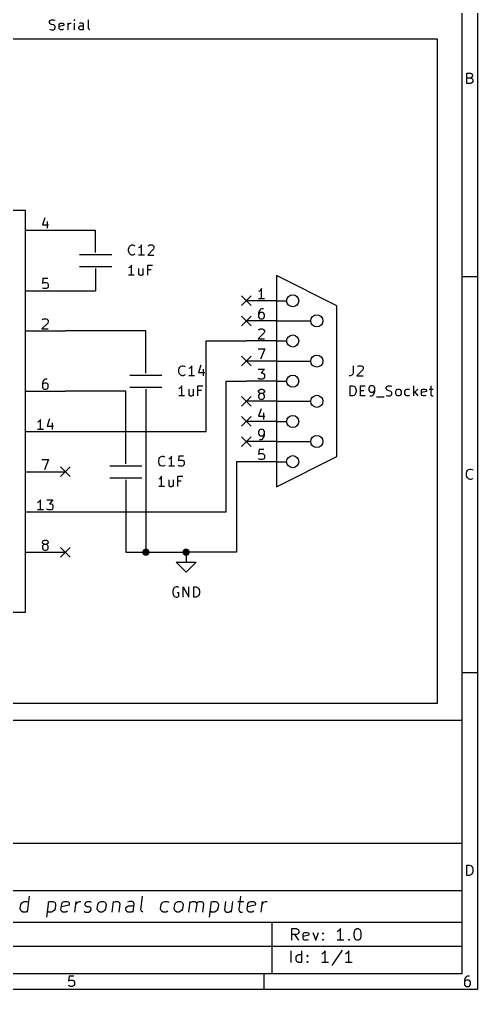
# Model space of a CAD drawing. Header units: millimetres. Extents: x 10 to 287, y -200 to -10.
# Drawn here: x 229.1 to 287, y -200 to -77.5 of the extents above; entities that cross this region are included whole.
import ezdxf

# ---------------------------------------------------------------- set-up
doc = ezdxf.new("R2010")
doc.units = ezdxf.units.MM
for name, color, linetype in [('BLUE', 174, 'CONTINUOUS'), ('GREENSIXTYFIVE', 129, 'CONTINUOUS'), ('LIGHTBLUE', 172, 'CONTINUOUS'), ('LIGHTGREEN', 92, 'CONTINUOUS'), ('LIGHTRED', 12, 'CONTINUOUS'), ('RED', 14, 'CONTINUOUS'), ('WHITE', 250, 'CONTINUOUS')]:
    doc.layers.add(name, color=color, linetype=linetype)

msp = doc.modelspace()

# ---------------------------------------------------------------- linework, layer by layer
at = {"layer": 'BLUE', "linetype": 'CONTINUOUS'}
for p, q in [((257.2004, -112.4204), (258.4196, -113.6396)), ((258.4196, -112.4204), (257.2004, -113.6396)), ((257.2004, -114.9604), (258.4196, -116.1796)), ((258.4196, -114.9604), (257.2004, -116.1796)), ((257.2004, -120.0404), (258.4196, -121.2596)), ((258.4196, -120.0404), (257.2004, -121.2596)), ((257.2004, -125.1204), (258.4196, -126.3396)), ((258.4196, -125.1204), (257.2004, -126.3396)), ((257.2004, -127.6604), (258.4196, -128.8796)), ((258.4196, -127.6604), (257.2004, -128.8796)), ((257.2004, -130.2004), (258.4196, -131.4196)), ((258.4196, -130.2004), (257.2004, -131.4196)), ((234.3404, -134.0104), (235.5596, -135.2296)), ((235.5596, -134.0104), (234.3404, -135.2296)), ((234.3404, -144.1704), (235.5596, -145.3896)), ((235.5596, -144.1704), (234.3404, -145.3896))]:
    msp.add_line(p, q, dxfattribs=at)
at = {"layer": 'GREENSIXTYFIVE', "linetype": 'CONTINUOUS'}
for p, q in [((242.9231, -106.5334), (242.9835, -106.2915)), ((242.9231, -106.7148), (242.9231, -106.5334)), ((242.9835, -106.2915), (243.044, -106.1706)), ((243.044, -106.1706), (243.165, -106.0496)), ((243.165, -106.0496), (243.3464, -105.9891)), ((243.3464, -105.9891), (243.4673, -105.9891)), ((243.4673, -105.9891), (243.6488, -106.0496)), ((243.6488, -106.0496), (243.7092, -106.1101)), ((244.314, -106.2915), (244.1931, -106.352)), ((244.435, -106.1706), (244.314, -106.2915)), ((244.5559, -105.9891), (244.435, -106.1706)), ((244.5559, -107.2591), (244.5559, -105.9891)), ((246.0678, -106.5334), (245.3421, -107.2591)), ((245.4026, -106.1101), (245.463, -106.0496)), ((245.463, -106.0496), (245.584, -105.9891)), ((245.584, -105.9891), (245.8864, -105.9891)), ((245.8864, -105.9891), (246.0073, -106.0496)), ((246.0073, -106.0496), (246.0678, -106.1101)), ((246.0678, -106.1101), (246.1283, -106.231)), ((246.1283, -106.352), (246.0678, -106.5334)), ((246.1283, -106.231), (246.1283, -106.352)), ((242.9835, -106.9567), (242.9231, -106.7148)), ((243.044, -107.0777), (242.9835, -106.9567)), ((243.165, -107.1987), (243.044, -107.0777)), ((243.3464, -107.2591), (243.165, -107.1987)), ((243.4673, -107.2591), (243.3464, -107.2591)), ((243.6488, -107.1987), (243.4673, -107.2591)), ((243.7092, -107.1382), (243.6488, -107.1987)), ((244.9188, -107.2591), (244.1931, -107.2591)), ((245.3421, -107.2591), (246.1283, -107.2591)), ((243.044, -108.8315), (242.9231, -108.892)), ((243.165, -108.7106), (243.044, -108.8315)), ((243.2859, -108.5291), (243.165, -108.7106)), ((243.2859, -109.7991), (243.2859, -108.5291)), ((244.193, -108.9525), (244.193, -109.6177)), ((244.7373, -108.9525), (244.7373, -109.7991)), ((245.342, -109.7991), (245.342, -108.5291)), ((245.342, -108.5291), (245.9468, -108.5291)), ((243.6488, -109.7991), (242.9231, -109.7991)), ((244.193, -109.6177), (244.2535, -109.7387)), ((244.2535, -109.7387), (244.3745, -109.7991)), ((244.3745, -109.7991), (244.5559, -109.7991)), ((244.5559, -109.7991), (244.6768, -109.7387)), ((244.6768, -109.7387), (244.7373, -109.6782)), ((245.7654, -109.1339), (245.342, -109.1339)), ((249.515, -121.2896), (249.6964, -121.2291)), ((249.6964, -121.2291), (249.8173, -121.2291)), ((249.8173, -121.2291), (249.9988, -121.2896)), ((250.9059, -121.2291), (250.785, -121.4106)), ((250.9059, -122.4991), (250.9059, -121.2291)), ((252.0549, -121.1687), (251.7526, -122.0758)), ((271.2864, -121.2291), (271.2864, -122.1363)), ((271.8911, -121.2896), (272.0121, -121.2291)), ((272.0121, -121.2291), (272.3145, -121.2291)), ((272.3145, -121.2291), (272.4354, -121.2896)), ((249.2731, -121.7734), (249.3335, -121.5315)), ((249.2731, -121.9548), (249.2731, -121.7734)), ((249.3335, -122.1967), (249.2731, -121.9548)), ((249.3335, -121.5315), (249.394, -121.4106)), ((249.394, -122.3177), (249.3335, -122.1967)), ((249.394, -121.4106), (249.515, -121.2896)), ((249.515, -122.4387), (249.394, -122.3177)), ((249.6964, -122.4991), (249.515, -122.4387)), ((249.8173, -122.4991), (249.6964, -122.4991)), ((249.9988, -122.4387), (249.8173, -122.4991)), ((249.9988, -121.2896), (250.0592, -121.3501)), ((250.0592, -122.3782), (249.9988, -122.4387)), ((250.664, -121.5315), (250.5431, -121.592)), ((251.2688, -122.4991), (250.5431, -122.4991)), ((250.785, -121.4106), (250.664, -121.5315)), ((251.7526, -122.0758), (252.5387, -122.0758)), ((252.3573, -121.6525), (252.3573, -122.4991)), ((270.9235, -122.4991), (270.8026, -122.4991)), ((271.105, -122.4387), (270.9235, -122.4991)), ((271.2259, -122.3177), (271.105, -122.4387)), ((271.2864, -122.1363), (271.2259, -122.3177)), ((272.4959, -121.7734), (271.7702, -122.4991)), ((271.7702, -122.4991), (272.5564, -122.4991)), ((271.8307, -121.3501), (271.8911, -121.2896)), ((272.4354, -121.2896), (272.4959, -121.3501)), ((272.4959, -121.3501), (272.5564, -121.471)), ((272.5564, -121.592), (272.4959, -121.7734)), ((272.5564, -121.471), (272.5564, -121.592)), ((249.394, -124.0715), (249.2731, -124.132)), ((249.515, -123.9506), (249.394, -124.0715)), ((249.6359, -123.7691), (249.515, -123.9506)), ((249.6359, -125.0391), (249.6359, -123.7691)), ((250.543, -124.1925), (250.543, -124.8577)), ((250.543, -124.8577), (250.6035, -124.9787)), ((251.0268, -124.9787), (251.0873, -124.9182)), ((251.0873, -124.1925), (251.0873, -125.0391)), ((251.692, -125.0391), (251.692, -123.7691)), ((251.692, -123.7691), (252.2968, -123.7691)), ((252.1154, -124.3739), (251.692, -124.3739)), ((270.9235, -125.0391), (270.9235, -123.7691)), ((270.9235, -123.7691), (271.2259, -123.7691)), ((271.2259, -123.7691), (271.4073, -123.8296)), ((271.4073, -123.8296), (271.5283, -123.9506)), ((271.5283, -124.8577), (271.4073, -124.9787)), ((271.5283, -123.9506), (271.5888, -124.0715)), ((271.5888, -124.7367), (271.5283, -124.8577)), ((271.5888, -124.0715), (271.6492, -124.3134)), ((271.6492, -124.4948), (271.5888, -124.7367)), ((271.6492, -124.3134), (271.6492, -124.4948)), ((272.1935, -125.0391), (272.1935, -123.7691)), ((272.1935, -123.7691), (272.7983, -123.7691)), ((272.1935, -124.3739), (272.6169, -124.3739)), ((273.3425, -123.8901), (273.2821, -124.011)), ((273.2821, -124.011), (273.2821, -124.3134)), ((273.2821, -124.3134), (273.3425, -124.4344)), ((273.403, -123.8296), (273.3425, -123.8901)), ((273.3425, -124.4344), (273.403, -124.4948)), ((273.524, -123.7691), (273.403, -123.8296)), ((273.403, -124.4948), (273.524, -124.5553)), ((273.7659, -123.7691), (273.524, -123.7691)), ((273.524, -124.5553), (273.7659, -124.5553)), ((273.8868, -123.8296), (273.7659, -123.7691)), ((273.7659, -124.5553), (273.8868, -124.4948)), ((273.7659, -124.9787), (273.8263, -124.9182)), ((273.8263, -124.9182), (273.9473, -124.7367)), ((273.9473, -123.8901), (273.8868, -123.8296)), ((273.8868, -124.4948), (273.9473, -124.4344)), ((274.0078, -124.011), (273.9473, -123.8901)), ((273.9473, -124.4344), (274.0078, -124.3134)), ((273.9473, -124.7367), (274.0078, -124.4948)), ((274.0078, -124.4948), (274.0078, -124.011)), ((275.4592, -124.011), (275.5196, -123.8901)), ((275.4592, -124.132), (275.4592, -124.011)), ((275.5196, -124.2529), (275.4592, -124.132)), ((275.5196, -123.8901), (275.5801, -123.8296)), ((275.5801, -124.3134), (275.5196, -124.2529)), ((275.5801, -123.8296), (275.7011, -123.7691)), ((275.7011, -124.3739), (275.5801, -124.3134)), ((275.7011, -123.7691), (276.0034, -123.7691)), ((275.943, -124.4344), (275.7011, -124.3739)), ((276.0639, -124.4948), (275.943, -124.4344)), ((276.0034, -123.7691), (276.1849, -123.8296)), ((276.1244, -124.5553), (276.0639, -124.4948)), ((276.0639, -124.9787), (276.1244, -124.9182)), ((276.1849, -124.6763), (276.1244, -124.5553)), ((276.1244, -124.9182), (276.1849, -124.7972)), ((276.1849, -124.7972), (276.1849, -124.6763)), ((276.6687, -124.4344), (276.7291, -124.3134)), ((276.6687, -124.7972), (276.6687, -124.4344)), ((276.7291, -124.9182), (276.6687, -124.7972)), ((276.7291, -124.3134), (276.7896, -124.2529)), ((276.7896, -124.9787), (276.7291, -124.9182)), ((276.7896, -124.2529), (276.9106, -124.1925)), ((276.9106, -124.1925), (277.092, -124.1925)), ((277.092, -124.1925), (277.2129, -124.2529)), ((277.2129, -124.2529), (277.2734, -124.3134)), ((277.2734, -124.9182), (277.2129, -124.9787)), ((277.2734, -124.3134), (277.3339, -124.4344)), ((277.3339, -124.7972), (277.2734, -124.9182)), ((277.3339, -124.4344), (277.3339, -124.7972)), ((277.8177, -124.4344), (277.8781, -124.3134)), ((277.8177, -124.7972), (277.8177, -124.4344)), ((277.8781, -124.9182), (277.8177, -124.7972)), ((277.8781, -124.3134), (277.9386, -124.2529)), ((277.9386, -124.9787), (277.8781, -124.9182)), ((277.9386, -124.2529), (278.0596, -124.1925)), ((278.0596, -124.1925), (278.3015, -124.1925)), ((278.3015, -124.1925), (278.4224, -124.2529)), ((278.9667, -125.0391), (278.9667, -123.7691)), ((279.4505, -124.1925), (278.9667, -124.6763)), ((279.0877, -124.5553), (279.4505, -125.0391)), ((279.9344, -124.3739), (279.9948, -124.2529)), ((279.9344, -124.8577), (279.9344, -124.3739)), ((280.5391, -124.4948), (279.9344, -124.6158)), ((279.9948, -124.9787), (279.9344, -124.8577)), ((279.9948, -124.2529), (280.1158, -124.1925)), ((280.1158, -124.1925), (280.3577, -124.1925)), ((280.3577, -124.1925), (280.4786, -124.2529)), ((280.4786, -124.2529), (280.5391, -124.3739)), ((280.5391, -124.3739), (280.5391, -124.4948)), ((280.902, -124.1925), (281.3858, -124.1925)), ((281.0834, -123.7691), (281.0834, -124.8577)), ((281.0834, -124.8577), (281.1439, -124.9787)), ((249.9988, -125.0391), (249.2731, -125.0391)), ((250.6035, -124.9787), (250.7245, -125.0391)), ((250.7245, -125.0391), (250.9059, -125.0391)), ((250.9059, -125.0391), (251.0268, -124.9787)), ((271.2259, -125.0391), (270.9235, -125.0391)), ((271.4073, -124.9787), (271.2259, -125.0391)), ((272.7983, -125.0391), (272.1935, -125.0391)), ((273.403, -125.0391), (273.6449, -125.0391)), ((273.6449, -125.0391), (273.7659, -124.9787)), ((274.2497, -125.1601), (275.2173, -125.1601)), ((275.4592, -124.9787), (275.6406, -125.0391)), ((275.6406, -125.0391), (275.943, -125.0391)), ((275.943, -125.0391), (276.0639, -124.9787)), ((276.9106, -125.0391), (276.7896, -124.9787)), ((277.092, -125.0391), (276.9106, -125.0391)), ((277.2129, -124.9787), (277.092, -125.0391)), ((278.0596, -125.0391), (277.9386, -124.9787)), ((278.3015, -125.0391), (278.0596, -125.0391)), ((278.4224, -124.9787), (278.3015, -125.0391)), ((280.1158, -125.0391), (279.9948, -124.9787)), ((280.3577, -125.0391), (280.1158, -125.0391)), ((280.4786, -124.9787), (280.3577, -125.0391)), ((281.1439, -124.9787), (281.2649, -125.0391)), ((281.2649, -125.0391), (281.3858, -125.0391)), ((246.7331, -133.2034), (246.7935, -132.9615)), ((246.7331, -133.3848), (246.7331, -133.2034)), ((246.7935, -133.6267), (246.7331, -133.3848)), ((246.7935, -132.9615), (246.854, -132.8406)), ((246.854, -132.8406), (246.975, -132.7196)), ((246.975, -132.7196), (247.1564, -132.6591)), ((247.1564, -132.6591), (247.2773, -132.6591)), ((247.2773, -132.6591), (247.4588, -132.7196)), ((247.4588, -132.7196), (247.5192, -132.7801)), ((248.124, -132.9615), (248.0031, -133.022)), ((248.245, -132.8406), (248.124, -132.9615)), ((248.3659, -132.6591), (248.245, -132.8406)), ((248.3659, -133.9291), (248.3659, -132.6591)), ((249.273, -132.6591), (249.2126, -133.2639)), ((249.2126, -133.2639), (249.273, -133.2034)), ((249.8778, -132.6591), (249.273, -132.6591)), ((249.273, -133.2034), (249.394, -133.1429)), ((249.394, -133.1429), (249.6964, -133.1429)), ((249.6964, -133.1429), (249.8173, -133.2034)), ((249.8173, -133.2034), (249.8778, -133.2639)), ((249.8778, -133.2639), (249.9383, -133.3848)), ((249.9383, -133.3848), (249.9383, -133.6872)), ((246.854, -133.7477), (246.7935, -133.6267)), ((246.975, -133.8687), (246.854, -133.7477)), ((247.1564, -133.9291), (246.975, -133.8687)), ((247.2773, -133.9291), (247.1564, -133.9291)), ((247.4588, -133.8687), (247.2773, -133.9291)), ((247.5192, -133.8082), (247.4588, -133.8687)), ((248.7288, -133.9291), (248.0031, -133.9291)), ((249.273, -133.8687), (249.2126, -133.8082)), ((249.394, -133.9291), (249.273, -133.8687)), ((249.6964, -133.9291), (249.394, -133.9291)), ((249.8173, -133.8687), (249.6964, -133.9291)), ((249.8778, -133.8082), (249.8173, -133.8687)), ((249.9383, -133.6872), (249.8778, -133.8082)), ((246.854, -135.5015), (246.7331, -135.562)), ((246.975, -135.3806), (246.854, -135.5015)), ((247.0959, -135.1991), (246.975, -135.3806)), ((247.0959, -136.4691), (247.0959, -135.1991)), ((248.003, -135.6225), (248.003, -136.2877)), ((248.5473, -135.6225), (248.5473, -136.4691)), ((249.152, -136.4691), (249.152, -135.1991)), ((249.152, -135.1991), (249.7568, -135.1991)), ((249.5754, -135.8039), (249.152, -135.8039)), ((247.4588, -136.4691), (246.7331, -136.4691)), ((248.003, -136.2877), (248.0635, -136.4087)), ((248.0635, -136.4087), (248.1845, -136.4691)), ((248.1845, -136.4691), (248.3659, -136.4691)), ((248.3659, -136.4691), (248.4868, -136.4087)), ((248.4868, -136.4087), (248.5473, -136.3482)), ((248.6176, -149.3507), (248.5571, -149.4716)), ((248.7386, -149.2297), (248.6176, -149.3507)), ((248.92, -149.1692), (248.7386, -149.2297)), ((249.1014, -149.1692), (248.92, -149.1692)), ((249.2224, -149.2297), (249.1014, -149.1692)), ((249.8271, -150.4392), (249.8271, -149.1692)), ((249.8271, -149.1692), (250.5528, -150.4392)), ((250.5528, -150.4392), (250.5528, -149.1692)), ((251.1576, -150.4392), (251.1576, -149.1692)), ((251.1576, -149.1692), (251.46, -149.1692)), ((251.46, -149.1692), (251.6414, -149.2297)), ((251.6414, -149.2297), (251.7624, -149.3507)), ((251.7624, -149.3507), (251.8229, -149.4716)), ((248.5571, -149.4716), (248.4967, -149.7135)), ((248.4967, -149.7135), (248.4967, -149.8949)), ((248.4967, -149.8949), (248.5571, -150.1368)), ((248.5571, -150.1368), (248.6176, -150.2578)), ((248.6176, -150.2578), (248.7386, -150.3788)), ((248.7386, -150.3788), (248.92, -150.4392)), ((248.92, -150.4392), (249.0409, -150.4392)), ((249.2828, -149.8949), (249.0409, -149.8949)), ((249.0409, -150.4392), (249.2224, -150.3788)), ((249.2224, -150.3788), (249.2828, -150.3183)), ((249.2828, -150.3183), (249.2828, -149.8949)), ((251.46, -150.4392), (251.1576, -150.4392)), ((251.6414, -150.3788), (251.46, -150.4392)), ((251.7624, -150.2578), (251.6414, -150.3788)), ((251.8229, -150.1368), (251.7624, -150.2578)), ((251.8229, -149.4716), (251.8833, -149.7135)), ((251.8833, -149.8949), (251.8229, -150.1368)), ((251.8833, -149.7135), (251.8833, -149.8949))]:
    msp.add_line(p, q, dxfattribs=at)
at = {"layer": 'LIGHTBLUE', "linetype": 'CONTINUOUS'}
for p, q in [((232.9483, -77.7871), (233.0087, -77.6662)), ((232.9483, -77.9081), (232.9483, -77.7871)), ((233.0087, -78.029), (232.9483, -77.9081)), ((233.0087, -77.6662), (233.0692, -77.6057)), ((233.0692, -78.0895), (233.0087, -78.029)), ((233.0692, -77.6057), (233.1902, -77.5452)), ((233.1902, -78.15), (233.0692, -78.0895)), ((233.1902, -77.5452), (233.4925, -77.5452)), ((233.4321, -78.2105), (233.1902, -78.15)), ((233.553, -78.2709), (233.4321, -78.2105)), ((233.4925, -77.5452), (233.674, -77.6057)), ((233.6135, -78.3314), (233.553, -78.2709)), ((233.674, -78.4524), (233.6135, -78.3314)), ((234.1578, -78.15), (234.2182, -78.029)), ((234.1578, -78.6338), (234.1578, -78.15)), ((234.7625, -78.2709), (234.1578, -78.3919)), ((234.2182, -78.029), (234.3392, -77.9686)), ((234.3392, -77.9686), (234.5811, -77.9686)), ((234.5811, -77.9686), (234.702, -78.029)), ((234.702, -78.029), (234.7625, -78.15)), ((234.7625, -78.15), (234.7625, -78.2709)), ((235.3068, -78.8152), (235.3068, -77.9686)), ((235.3068, -78.2105), (235.3673, -78.0895)), ((235.3673, -78.0895), (235.4278, -78.029)), ((235.4278, -78.029), (235.5487, -77.9686)), ((235.5487, -77.9686), (235.6697, -77.9686)), ((236.093, -77.5452), (236.0326, -77.6057)), ((236.0326, -77.6057), (236.093, -77.6662)), ((236.1535, -77.6057), (236.093, -77.5452)), ((236.093, -77.5452), (236.093, -77.6662)), ((236.093, -77.6662), (236.1535, -77.6057)), ((236.093, -78.8152), (236.093, -77.9686)), ((236.6374, -78.5128), (236.6978, -78.3919)), ((236.8188, -77.9686), (236.6978, -78.029)), ((236.6978, -78.3919), (236.8188, -78.3314)), ((237.0607, -77.9686), (236.8188, -77.9686)), ((236.8188, -78.3314), (237.1212, -78.3314)), ((237.1816, -78.029), (237.0607, -77.9686)), ((237.1212, -78.3314), (237.2421, -78.2709)), ((237.2421, -78.15), (237.1816, -78.029)), ((237.2421, -78.8152), (237.2421, -78.15)), ((237.8468, -78.6338), (237.8468, -77.5452)), ((232.9483, -78.7548), (233.1297, -78.8152)), ((233.1297, -78.8152), (233.4321, -78.8152)), ((233.4321, -78.8152), (233.553, -78.7548)), ((233.553, -78.7548), (233.6135, -78.6943)), ((233.6135, -78.6943), (233.674, -78.5733)), ((233.674, -78.5733), (233.674, -78.4524)), ((234.2182, -78.7548), (234.1578, -78.6338)), ((234.3392, -78.8152), (234.2182, -78.7548)), ((234.5811, -78.8152), (234.3392, -78.8152)), ((234.702, -78.7548), (234.5811, -78.8152)), ((236.6374, -78.6338), (236.6374, -78.5128)), ((236.6978, -78.7548), (236.6374, -78.6338)), ((236.8188, -78.8152), (236.6978, -78.7548)), ((237.1212, -78.8152), (236.8188, -78.8152)), ((237.2421, -78.7548), (237.1212, -78.8152)), ((237.9073, -78.7548), (237.8468, -78.6338)), ((238.0283, -78.8152), (237.9073, -78.7548)), ((281.94, -80.01), (185.42, -80.01)), ((281.94, -163.83), (281.94, -80.01)), ((185.42, -163.83), (281.94, -163.83))]:
    msp.add_line(p, q, dxfattribs=at)
at = {"layer": 'LIGHTGREEN', "linetype": 'CONTINUOUS'}
for p, q in [((234.95, -104.14), (238.76, -104.14)), ((234.95, -111.76), (238.76, -111.76)), ((245.11, -116.84), (234.95, -116.84)), ((245.11, -119.38), (245.11, -116.84)), ((252.73, -129.54), (252.73, -118.11)), ((252.73, -118.11), (257.81, -118.11)), ((255.27, -139.7), (255.27, -123.19)), ((255.27, -123.19), (257.81, -123.19)), ((242.57, -124.46), (234.95, -124.46)), ((242.57, -130.81), (242.57, -124.46)), ((245.11, -127), (245.11, -144.78)), ((234.95, -129.54), (252.73, -129.54)), ((256.54, -133.35), (256.54, -144.78)), ((257.81, -133.35), (256.54, -133.35)), ((242.57, -138.43), (242.57, -144.78)), ((234.95, -139.7), (255.27, -139.7)), ((242.57, -144.78), (245.11, -144.78)), ((245.11, -144.78), (250.19, -144.78)), ((256.54, -144.78), (250.19, -144.78))]:
    msp.add_line(p, q, dxfattribs=at)
at = {"layer": 'LIGHTGREEN', "const_width": 0.4572}
for points in [[(244.8814, -144.78, 1), (245.3386, -144.78, 1)], [(249.9614, -144.78, 1), (250.4186, -144.78, 1)]]:
    msp.add_lwpolyline(points, format="xyb", close=True, dxfattribs=at)
at = {"layer": 'LIGHTRED', "linetype": 'CONTINUOUS'}
for p, q in [((232.3495, -102.5525), (232.0472, -103.4596)), ((232.3495, -102.5525), (232.0472, -103.4596)), ((232.0472, -103.4596), (232.8333, -103.4596)), ((232.0472, -103.4596), (232.8333, -103.4596)), ((232.6519, -103.0363), (232.6519, -103.8829)), ((232.6519, -103.0363), (232.6519, -103.8829)), ((232.1076, -110.2329), (232.0472, -110.8377)), ((232.1076, -110.2329), (232.0472, -110.8377)), ((232.7124, -110.2329), (232.1076, -110.2329)), ((232.7124, -110.2329), (232.1076, -110.2329)), ((232.0472, -110.8377), (232.1076, -110.7772)), ((232.0472, -110.8377), (232.1076, -110.7772)), ((232.1076, -111.4425), (232.0472, -111.382)), ((232.1076, -111.4425), (232.0472, -111.382)), ((232.1076, -110.7772), (232.2286, -110.7167)), ((232.1076, -110.7772), (232.2286, -110.7167)), ((232.2286, -111.5029), (232.1076, -111.4425)), ((232.2286, -111.5029), (232.1076, -111.4425)), ((232.2286, -110.7167), (232.531, -110.7167)), ((232.2286, -110.7167), (232.531, -110.7167)), ((232.531, -110.7167), (232.6519, -110.7772)), ((232.531, -110.7167), (232.6519, -110.7772)), ((232.6519, -111.4425), (232.531, -111.5029)), ((232.6519, -111.4425), (232.531, -111.5029)), ((232.6519, -110.7772), (232.7124, -110.8377)), ((232.6519, -110.7772), (232.7124, -110.8377)), ((232.7124, -111.382), (232.6519, -111.4425)), ((232.7124, -111.382), (232.6519, -111.4425)), ((232.7124, -110.8377), (232.7729, -110.9586)), ((232.7124, -110.8377), (232.7729, -110.9586)), ((232.7729, -111.261), (232.7124, -111.382)), ((232.7729, -111.261), (232.7124, -111.382)), ((232.7729, -110.9586), (232.7729, -111.261)), ((232.7729, -110.9586), (232.7729, -111.261)), ((232.531, -111.5029), (232.2286, -111.5029)), ((232.531, -111.5029), (232.2286, -111.5029)), ((259.4731, -111.8053), (259.3522, -111.8658)), ((259.5941, -111.6844), (259.4731, -111.8053)), ((259.715, -111.5029), (259.5941, -111.6844)), ((259.715, -112.7729), (259.715, -111.5029)), ((260.0779, -112.7729), (259.3522, -112.7729)), ((259.4126, -114.3453), (259.3522, -114.5872)), ((259.3522, -114.5872), (259.3522, -115.071)), ((259.4126, -114.6477), (259.3522, -114.7686)), ((259.3522, -115.071), (259.4126, -115.192)), ((259.5336, -114.1639), (259.4126, -114.3453)), ((259.4731, -114.5872), (259.4126, -114.6477)), ((259.5941, -114.5267), (259.4731, -114.5872)), ((259.5941, -114.1034), (259.5336, -114.1639)), ((259.715, -114.0429), (259.5941, -114.1034)), ((259.836, -114.5267), (259.5941, -114.5267)), ((259.9569, -114.0429), (259.715, -114.0429)), ((259.9569, -114.5872), (259.836, -114.5267)), ((260.0174, -114.6477), (259.9569, -114.5872)), ((260.0779, -114.7686), (260.0174, -114.6477)), ((260.0174, -115.192), (260.0779, -115.071)), ((260.0779, -115.071), (260.0779, -114.7686)), ((232.7124, -115.8572), (231.9867, -116.5829)), ((232.7124, -115.8572), (231.9867, -116.5829)), ((232.0472, -115.4339), (232.1076, -115.3734)), ((232.0472, -115.4339), (232.1076, -115.3734)), ((232.1076, -115.3734), (232.2286, -115.3129)), ((232.1076, -115.3734), (232.2286, -115.3129)), ((232.2286, -115.3129), (232.531, -115.3129)), ((232.2286, -115.3129), (232.531, -115.3129)), ((232.531, -115.3129), (232.6519, -115.3734)), ((232.531, -115.3129), (232.6519, -115.3734)), ((232.6519, -115.3734), (232.7124, -115.4339)), ((232.6519, -115.3734), (232.7124, -115.4339)), ((232.7124, -115.4339), (232.7729, -115.5548)), ((232.7124, -115.4339), (232.7729, -115.5548)), ((232.7729, -115.6758), (232.7124, -115.8572)), ((232.7729, -115.6758), (232.7124, -115.8572)), ((232.7729, -115.5548), (232.7729, -115.6758)), ((232.7729, -115.5548), (232.7729, -115.6758)), ((259.4126, -115.192), (259.4731, -115.2525)), ((259.4731, -115.2525), (259.5941, -115.3129)), ((259.5941, -115.3129), (259.836, -115.3129)), ((259.836, -115.3129), (259.9569, -115.2525)), ((259.9569, -115.2525), (260.0174, -115.192)), ((231.9867, -116.5829), (232.7729, -116.5829)), ((231.9867, -116.5829), (232.7729, -116.5829)), ((260.0174, -117.1272), (259.2917, -117.8529)), ((259.3522, -116.7039), (259.4126, -116.6434)), ((259.4126, -116.6434), (259.5336, -116.5829)), ((259.5336, -116.5829), (259.836, -116.5829)), ((259.836, -116.5829), (259.9569, -116.6434)), ((259.9569, -116.6434), (260.0174, -116.7039)), ((260.0174, -116.7039), (260.0779, -116.8248)), ((260.0779, -116.9458), (260.0174, -117.1272)), ((260.0779, -116.8248), (260.0779, -116.9458)), ((259.2917, -117.8529), (260.0779, -117.8529)), ((259.2917, -119.1229), (260.1383, -119.1229)), ((260.1383, -119.1229), (259.5941, -120.3929)), ((259.2917, -121.6629), (260.0779, -121.6629)), ((260.0779, -121.6629), (259.6545, -122.1467)), ((259.6545, -122.1467), (259.836, -122.1467)), ((259.836, -122.1467), (259.9569, -122.2072)), ((259.9569, -122.2072), (260.0174, -122.2677)), ((260.0174, -122.2677), (260.0779, -122.3886)), ((260.0779, -122.3886), (260.0779, -122.691)), ((232.1076, -123.2353), (232.0472, -123.4772)), ((232.1076, -123.2353), (232.0472, -123.4772)), ((232.0472, -123.4772), (232.0472, -123.961)), ((232.0472, -123.4772), (232.0472, -123.961)), ((232.1076, -123.5377), (232.0472, -123.6586)), ((232.1076, -123.5377), (232.0472, -123.6586)), ((232.2286, -123.0539), (232.1076, -123.2353)), ((232.2286, -123.0539), (232.1076, -123.2353)), ((232.1681, -123.4772), (232.1076, -123.5377)), ((232.1681, -123.4772), (232.1076, -123.5377)), ((232.2891, -123.4167), (232.1681, -123.4772)), ((232.2891, -123.4167), (232.1681, -123.4772)), ((232.2891, -122.9934), (232.2286, -123.0539)), ((232.2891, -122.9934), (232.2286, -123.0539)), ((232.41, -122.9329), (232.2891, -122.9934)), ((232.41, -122.9329), (232.2891, -122.9934)), ((232.531, -123.4167), (232.2891, -123.4167)), ((232.531, -123.4167), (232.2891, -123.4167)), ((232.6519, -122.9329), (232.41, -122.9329)), ((232.6519, -122.9329), (232.41, -122.9329)), ((232.6519, -123.4772), (232.531, -123.4167)), ((232.6519, -123.4772), (232.531, -123.4167)), ((232.7124, -123.5377), (232.6519, -123.4772)), ((232.7124, -123.5377), (232.6519, -123.4772)), ((232.7729, -123.6586), (232.7124, -123.5377)), ((232.7729, -123.6586), (232.7124, -123.5377)), ((232.7729, -123.961), (232.7729, -123.6586)), ((232.7729, -123.961), (232.7729, -123.6586)), ((259.3522, -122.8725), (259.2917, -122.812)), ((259.4731, -122.9329), (259.3522, -122.8725)), ((259.836, -122.9329), (259.4731, -122.9329)), ((259.9569, -122.8725), (259.836, -122.9329)), ((260.0174, -122.812), (259.9569, -122.8725)), ((260.0779, -122.691), (260.0174, -122.812)), ((232.0472, -123.961), (232.1076, -124.082)), ((232.0472, -123.961), (232.1076, -124.082)), ((232.1076, -124.082), (232.1681, -124.1425)), ((232.1076, -124.082), (232.1681, -124.1425)), ((232.1681, -124.1425), (232.2891, -124.2029)), ((232.1681, -124.1425), (232.2891, -124.2029)), ((232.2891, -124.2029), (232.531, -124.2029)), ((232.2891, -124.2029), (232.531, -124.2029)), ((232.531, -124.2029), (232.6519, -124.1425)), ((232.531, -124.2029), (232.6519, -124.1425)), ((232.6519, -124.1425), (232.7124, -124.082)), ((232.6519, -124.1425), (232.7124, -124.082)), ((232.7124, -124.082), (232.7729, -123.961)), ((232.7124, -124.082), (232.7729, -123.961)), ((259.3522, -124.4448), (259.4126, -124.3239)), ((259.3522, -124.5053), (259.3522, -124.4448)), ((259.4126, -124.6263), (259.3522, -124.5053)), ((259.4126, -124.8682), (259.3522, -124.9891)), ((259.4126, -124.3239), (259.4731, -124.2634)), ((259.4731, -124.6867), (259.4126, -124.6263)), ((259.4731, -124.8077), (259.4126, -124.8682)), ((259.4731, -124.2634), (259.5941, -124.2029)), ((259.5941, -124.7472), (259.4731, -124.6867)), ((259.5941, -124.7472), (259.4731, -124.8077)), ((259.5941, -124.2029), (259.836, -124.2029)), ((259.836, -124.7472), (259.5941, -124.7472)), ((259.836, -124.2029), (259.9569, -124.2634)), ((259.9569, -124.6867), (259.836, -124.7472)), ((259.9569, -124.8077), (259.836, -124.7472)), ((259.9569, -124.2634), (260.0174, -124.3239)), ((260.0174, -124.6263), (259.9569, -124.6867)), ((260.0174, -124.8682), (259.9569, -124.8077)), ((260.0174, -124.3239), (260.0779, -124.4448)), ((260.0779, -124.5053), (260.0174, -124.6263)), ((260.0779, -124.9891), (260.0174, -124.8682)), ((260.0779, -124.4448), (260.0779, -124.5053)), ((259.3522, -124.9891), (259.3522, -125.231)), ((259.3522, -125.231), (259.4126, -125.352)), ((259.4126, -125.352), (259.4731, -125.4125)), ((259.4731, -125.4125), (259.5941, -125.4729)), ((259.5941, -125.4729), (259.836, -125.4729)), ((259.836, -125.4729), (259.9569, -125.4125)), ((259.9569, -125.4125), (260.0174, -125.352)), ((260.0174, -125.352), (260.0779, -125.231)), ((260.0779, -125.231), (260.0779, -124.9891)), ((259.6545, -126.6825), (259.3522, -127.5896)), ((259.9569, -127.1663), (259.9569, -128.0129)), ((231.5633, -128.3153), (231.4424, -128.3758)), ((231.5633, -128.3153), (231.4424, -128.3758)), ((231.6843, -128.1944), (231.5633, -128.3153)), ((231.6843, -128.1944), (231.5633, -128.3153)), ((231.8052, -128.0129), (231.6843, -128.1944)), ((231.8052, -128.0129), (231.6843, -128.1944)), ((231.8052, -129.2829), (231.8052, -128.0129)), ((231.8052, -129.2829), (231.8052, -128.0129)), ((232.9542, -127.9525), (232.6519, -128.8596)), ((232.9542, -127.9525), (232.6519, -128.8596)), ((233.2566, -128.4363), (233.2566, -129.2829)), ((233.2566, -128.4363), (233.2566, -129.2829)), ((259.3522, -127.5896), (260.1383, -127.5896)), ((232.1681, -129.2829), (231.4424, -129.2829)), ((232.1681, -129.2829), (231.4424, -129.2829)), ((232.6519, -128.8596), (233.438, -128.8596)), ((232.6519, -128.8596), (233.438, -128.8596)), ((259.4126, -129.4039), (259.3522, -129.5248)), ((259.3522, -129.5248), (259.3522, -129.8272)), ((259.3522, -129.8272), (259.4126, -129.9482)), ((259.4731, -129.3434), (259.4126, -129.4039)), ((259.5941, -129.2829), (259.4731, -129.3434)), ((259.836, -129.2829), (259.5941, -129.2829)), ((259.9569, -129.3434), (259.836, -129.2829)), ((260.0174, -129.4039), (259.9569, -129.3434)), ((260.0779, -129.5248), (260.0174, -129.4039)), ((260.0174, -129.9482), (260.0779, -129.8272)), ((260.0779, -130.0086), (260.0779, -129.5248)), ((259.4126, -129.9482), (259.4731, -130.0086)), ((259.4731, -130.0086), (259.5941, -130.0691)), ((259.4731, -130.5529), (259.715, -130.5529)), ((259.5941, -130.0691), (259.836, -130.0691)), ((259.715, -130.5529), (259.836, -130.4925)), ((259.836, -130.0691), (259.9569, -130.0086)), ((259.836, -130.4925), (259.8964, -130.432)), ((259.8964, -130.432), (260.0174, -130.2505)), ((259.9569, -130.0086), (260.0174, -129.9482)), ((260.0174, -130.2505), (260.0779, -130.0086)), ((259.4126, -131.8229), (259.3522, -132.4277)), ((260.0174, -131.8229), (259.4126, -131.8229)), ((231.9867, -133.0929), (232.8333, -133.0929)), ((231.9867, -133.0929), (232.8333, -133.0929)), ((232.8333, -133.0929), (232.2891, -134.3629)), ((232.8333, -133.0929), (232.2891, -134.3629)), ((259.3522, -132.4277), (259.4126, -132.3672)), ((259.4126, -133.0325), (259.3522, -132.972)), ((259.4126, -132.3672), (259.5336, -132.3067)), ((259.5336, -133.0929), (259.4126, -133.0325)), ((259.5336, -132.3067), (259.836, -132.3067)), ((259.836, -133.0929), (259.5336, -133.0929)), ((259.836, -132.3067), (259.9569, -132.3672)), ((259.9569, -133.0325), (259.836, -133.0929)), ((259.9569, -132.3672), (260.0174, -132.4277)), ((260.0174, -132.972), (259.9569, -133.0325)), ((260.0174, -132.4277), (260.0779, -132.5486)), ((260.0779, -132.851), (260.0174, -132.972)), ((260.0779, -132.5486), (260.0779, -132.851)), ((231.6843, -138.3544), (231.5633, -138.4753)), ((231.6843, -138.3544), (231.5633, -138.4753)), ((231.8052, -138.1729), (231.6843, -138.3544)), ((231.8052, -138.1729), (231.6843, -138.3544)), ((231.8052, -139.4429), (231.8052, -138.1729)), ((231.8052, -139.4429), (231.8052, -138.1729)), ((232.5914, -138.1729), (233.3776, -138.1729)), ((232.5914, -138.1729), (233.3776, -138.1729)), ((233.3776, -138.1729), (232.9542, -138.6567)), ((233.3776, -138.1729), (232.9542, -138.6567)), ((231.5633, -138.4753), (231.4424, -138.5358)), ((231.5633, -138.4753), (231.4424, -138.5358)), ((232.1681, -139.4429), (231.4424, -139.4429)), ((232.1681, -139.4429), (231.4424, -139.4429)), ((232.6519, -139.3825), (232.5914, -139.322)), ((232.6519, -139.3825), (232.5914, -139.322)), ((232.7728, -139.4429), (232.6519, -139.3825)), ((232.7728, -139.4429), (232.6519, -139.3825)), ((233.1357, -139.4429), (232.7728, -139.4429)), ((233.1357, -139.4429), (232.7728, -139.4429)), ((232.9542, -138.6567), (233.1357, -138.6567)), ((232.9542, -138.6567), (233.1357, -138.6567)), ((233.1357, -138.6567), (233.2566, -138.7172)), ((233.1357, -138.6567), (233.2566, -138.7172)), ((233.2566, -139.3825), (233.1357, -139.4429)), ((233.2566, -139.3825), (233.1357, -139.4429)), ((233.2566, -138.7172), (233.3171, -138.7777)), ((233.2566, -138.7172), (233.3171, -138.7777)), ((233.3171, -139.322), (233.2566, -139.3825)), ((233.3171, -139.322), (233.2566, -139.3825)), ((233.3171, -138.7777), (233.3776, -138.8986)), ((233.3171, -138.7777), (233.3776, -138.8986)), ((233.3776, -139.201), (233.3171, -139.322)), ((233.3776, -139.201), (233.3171, -139.322)), ((233.3776, -138.8986), (233.3776, -139.201)), ((233.3776, -138.8986), (233.3776, -139.201)), ((232.1076, -143.3739), (232.1681, -143.3134)), ((232.1076, -143.3739), (232.1681, -143.3134)), ((232.1681, -143.3134), (232.2891, -143.2529)), ((232.1681, -143.3134), (232.2891, -143.2529)), ((232.2891, -143.2529), (232.531, -143.2529)), ((232.2891, -143.2529), (232.531, -143.2529)), ((232.531, -143.2529), (232.6519, -143.3134)), ((232.531, -143.2529), (232.6519, -143.3134)), ((232.6519, -143.3134), (232.7124, -143.3739)), ((232.6519, -143.3134), (232.7124, -143.3739)), ((232.0472, -143.4948), (232.1076, -143.3739)), ((232.0472, -143.4948), (232.1076, -143.3739)), ((232.0472, -143.5553), (232.0472, -143.4948)), ((232.0472, -143.5553), (232.0472, -143.4948)), ((232.1076, -143.6763), (232.0472, -143.5553)), ((232.1076, -143.6763), (232.0472, -143.5553)), ((232.1076, -143.9182), (232.0472, -144.0391)), ((232.1076, -143.9182), (232.0472, -144.0391)), ((232.0472, -144.0391), (232.0472, -144.281)), ((232.0472, -144.0391), (232.0472, -144.281)), ((232.0472, -144.281), (232.1076, -144.402)), ((232.0472, -144.281), (232.1076, -144.402)), ((232.1681, -143.7367), (232.1076, -143.6763)), ((232.1681, -143.7367), (232.1076, -143.6763)), ((232.1681, -143.8577), (232.1076, -143.9182)), ((232.1681, -143.8577), (232.1076, -143.9182)), ((232.1076, -144.402), (232.1681, -144.4625)), ((232.1076, -144.402), (232.1681, -144.4625)), ((232.2891, -143.7972), (232.1681, -143.7367)), ((232.2891, -143.7972), (232.1681, -143.7367)), ((232.2891, -143.7972), (232.1681, -143.8577)), ((232.2891, -143.7972), (232.1681, -143.8577)), ((232.1681, -144.4625), (232.2891, -144.5229)), ((232.1681, -144.4625), (232.2891, -144.5229)), ((232.531, -143.7972), (232.2891, -143.7972)), ((232.531, -143.7972), (232.2891, -143.7972)), ((232.2891, -144.5229), (232.531, -144.5229)), ((232.2891, -144.5229), (232.531, -144.5229)), ((232.6519, -143.7367), (232.531, -143.7972)), ((232.6519, -143.7367), (232.531, -143.7972)), ((232.6519, -143.8577), (232.531, -143.7972)), ((232.6519, -143.8577), (232.531, -143.7972)), ((232.531, -144.5229), (232.6519, -144.4625)), ((232.531, -144.5229), (232.6519, -144.4625)), ((232.7124, -143.6763), (232.6519, -143.7367)), ((232.7124, -143.6763), (232.6519, -143.7367)), ((232.7124, -143.9182), (232.6519, -143.8577)), ((232.7124, -143.9182), (232.6519, -143.8577)), ((232.6519, -144.4625), (232.7124, -144.402)), ((232.6519, -144.4625), (232.7124, -144.402)), ((232.7124, -143.3739), (232.7729, -143.4948)), ((232.7124, -143.3739), (232.7729, -143.4948)), ((232.7729, -143.5553), (232.7124, -143.6763)), ((232.7729, -143.5553), (232.7124, -143.6763)), ((232.7729, -144.0391), (232.7124, -143.9182)), ((232.7729, -144.0391), (232.7124, -143.9182)), ((232.7124, -144.402), (232.7729, -144.281)), ((232.7124, -144.402), (232.7729, -144.281)), ((232.7729, -143.4948), (232.7729, -143.5553)), ((232.7729, -143.4948), (232.7729, -143.5553)), ((232.7729, -144.281), (232.7729, -144.0391)), ((232.7729, -144.281), (232.7729, -144.0391))]:
    msp.add_line(p, q, dxfattribs=at)
at = {"layer": 'RED', "linetype": 'CONTINUOUS'}
for p, q in [((287.0022, -10), (287.0022, -200.0072)), ((285.0022, -12), (285.0022, -198.0072)), ((285.6617, -85.5937), (285.6617, -84.2937)), ((285.6617, -84.2937), (286.095, -84.2937)), ((286.095, -84.2937), (286.2188, -84.3556)), ((286.2188, -84.3556), (286.2807, -84.4175)), ((286.2807, -84.4175), (286.3426, -84.5413)), ((286.095, -84.9127), (285.6617, -84.9127)), ((286.1569, -85.5937), (285.6617, -85.5937)), ((286.2188, -84.8508), (286.095, -84.9127)), ((286.095, -84.9127), (286.2807, -84.9746)), ((286.2807, -85.5318), (286.1569, -85.5937)), ((286.2807, -84.7889), (286.2188, -84.8508)), ((286.3426, -84.6651), (286.2807, -84.7889)), ((286.2807, -84.9746), (286.3426, -85.0365)), ((286.3426, -85.4698), (286.2807, -85.5318)), ((286.3426, -84.5413), (286.3426, -84.6651)), ((286.3426, -85.0365), (286.4045, -85.1603)), ((286.4045, -85.346), (286.3426, -85.4698)), ((286.4045, -85.1603), (286.4045, -85.346)), ((199.39, -101.6), (229.87, -101.6)), ((229.87, -101.6), (229.87, -152.4)), ((229.87, -104.14), (234.95, -104.14)), ((229.87, -104.14), (234.95, -104.14)), ((238.76, -106.934), (238.76, -104.14)), ((236.728, -107.188), (240.792, -107.188)), ((236.728, -108.712), (240.792, -108.712)), ((238.76, -108.966), (238.76, -111.76)), ((261.62, -109.855), (261.62, -136.525)), ((269.24, -113.665), (261.62, -109.855)), ((287.0022, -110), (285.0022, -110)), ((229.87, -111.76), (234.95, -111.76)), ((229.87, -111.76), (234.95, -111.76)), ((261.62, -113.03), (257.81, -113.03)), ((261.62, -113.03), (262.89, -113.03)), ((269.24, -132.715), (269.24, -113.665)), ((261.62, -115.57), (257.81, -115.57)), ((261.62, -115.57), (265.938, -115.57)), ((229.87, -116.84), (234.95, -116.84)), ((229.87, -116.84), (234.95, -116.84)), ((261.62, -118.11), (257.81, -118.11)), ((261.62, -118.11), (262.89, -118.11)), ((245.11, -122.174), (245.11, -119.38)), ((261.62, -120.65), (257.81, -120.65)), ((261.62, -120.65), (265.938, -120.65)), ((243.078, -122.428), (247.142, -122.428)), ((261.62, -123.19), (257.81, -123.19)), ((261.62, -123.19), (262.89, -123.19)), ((229.87, -124.46), (234.95, -124.46)), ((229.87, -124.46), (234.95, -124.46)), ((243.078, -123.952), (247.142, -123.952)), ((245.11, -124.206), (245.11, -127)), ((261.62, -125.73), (257.81, -125.73)), ((261.62, -125.73), (265.938, -125.73)), ((261.62, -128.27), (257.81, -128.27)), ((261.62, -128.27), (262.89, -128.27)), ((229.87, -129.54), (234.95, -129.54)), ((229.87, -129.54), (234.95, -129.54)), ((242.57, -133.604), (242.57, -130.81)), ((261.62, -130.81), (257.81, -130.81)), ((261.62, -130.81), (265.938, -130.81)), ((261.62, -133.35), (257.81, -133.35)), ((261.62, -136.525), (269.24, -132.715)), ((261.62, -133.35), (262.89, -133.35)), ((229.87, -134.62), (234.95, -134.62)), ((229.87, -134.62), (234.95, -134.62)), ((240.538, -133.858), (244.602, -133.858)), ((285.5998, -134.8508), (285.6617, -134.6032)), ((285.6617, -134.6032), (285.7236, -134.4794)), ((285.7236, -134.4794), (285.8474, -134.3556)), ((285.8474, -134.3556), (286.0331, -134.2937)), ((286.0331, -134.2937), (286.1569, -134.2937)), ((286.1569, -134.2937), (286.3426, -134.3556)), ((286.3426, -134.3556), (286.4045, -134.4175)), ((240.538, -135.382), (244.602, -135.382)), ((242.57, -135.636), (242.57, -138.43)), ((285.5998, -135.0365), (285.5998, -134.8508)), ((285.6617, -135.2841), (285.5998, -135.0365)), ((285.7236, -135.4079), (285.6617, -135.2841)), ((285.8474, -135.5318), (285.7236, -135.4079)), ((286.0331, -135.5937), (285.8474, -135.5318)), ((286.1569, -135.5937), (286.0331, -135.5937)), ((286.3426, -135.5318), (286.1569, -135.5937)), ((286.4045, -135.4698), (286.3426, -135.5318)), ((229.87, -139.7), (234.95, -139.7)), ((229.87, -139.7), (234.95, -139.7)), ((229.87, -144.78), (234.95, -144.78)), ((229.87, -144.78), (234.95, -144.78)), ((250.19, -144.78), (250.19, -146.05)), ((250.19, -147.32), (248.92, -146.05)), ((248.92, -146.05), (250.19, -146.05)), ((250.19, -146.05), (251.46, -146.05)), ((251.46, -146.05), (250.19, -147.32)), ((229.87, -152.4), (199.39, -152.4)), ((287.0022, -160), (285.0022, -160)), ((177.0022, -166.0072), (285.0022, -166.0072)), ((285.0022, -166.0072), (285.0022, -198.0072)), ((177.0022, -181.5072), (285.0022, -181.5072)), ((285.6617, -185.5937), (285.6617, -184.2937)), ((285.6617, -184.2937), (285.9712, -184.2937)), ((285.9712, -184.2937), (286.1569, -184.3556)), ((286.1569, -184.3556), (286.2807, -184.4794)), ((286.2807, -184.4794), (286.3426, -184.6032)), ((286.3426, -184.6032), (286.4045, -184.8508)), ((286.4045, -184.8508), (286.4045, -185.0365)), ((285.9712, -185.5937), (285.6617, -185.5937)), ((286.1569, -185.5318), (285.9712, -185.5937)), ((286.2807, -185.4079), (286.1569, -185.5318)), ((286.3426, -185.2841), (286.2807, -185.4079)), ((286.4045, -185.0365), (286.3426, -185.2841)), ((177.0022, -187.5072), (285.0022, -187.5072)), ((230.1582, -190.2116), (230.4082, -188.2116)), ((244.4795, -189.9259), (244.6937, -188.2116)), ((257.0746, -188.2116), (256.8604, -189.9259)), ((229.2534, -189.8306), (229.3248, -189.2592)), ((229.3248, -190.0211), (229.2534, -189.8306)), ((229.3248, -189.2592), (229.4439, -189.0687)), ((229.4439, -189.0687), (229.551, -188.9735)), ((229.551, -188.9735), (229.7534, -188.8783)), ((229.7534, -188.8783), (230.1344, -188.8783)), ((230.1344, -188.8783), (230.3129, -188.9735)), ((232.801, -188.8783), (232.551, -190.8783)), ((232.7891, -188.9735), (232.9915, -188.8783)), ((232.9915, -188.8783), (233.3724, -188.8783)), ((233.3724, -188.8783), (233.551, -188.9735)), ((233.6343, -189.8306), (233.5153, -190.0211)), ((233.551, -188.9735), (233.6343, -189.0687)), ((233.6343, -189.0687), (233.7058, -189.2592)), ((233.7058, -189.2592), (233.6343, -189.8306)), ((234.3843, -189.9259), (234.4796, -189.164)), ((235.4081, -189.3544), (234.4319, -189.5449)), ((234.4796, -189.164), (234.5986, -188.9735)), ((234.5986, -188.9735), (234.801, -188.8783)), ((234.801, -188.8783), (235.1819, -188.8783)), ((235.1819, -188.8783), (235.3605, -188.9735)), ((235.3605, -188.9735), (235.4319, -189.164)), ((235.4319, -189.164), (235.4081, -189.3544)), ((236.1581, -190.2116), (236.3248, -188.8783)), ((236.2772, -189.2592), (236.3962, -189.0687)), ((236.3962, -189.0687), (236.5034, -188.9735)), ((236.5034, -188.9735), (236.7058, -188.8783)), ((236.7058, -188.8783), (236.8962, -188.8783)), ((237.42, -189.2592), (237.432, -189.164)), ((237.4915, -189.4497), (237.42, -189.2592)), ((237.432, -189.164), (237.551, -188.9735)), ((237.67, -189.5449), (237.4915, -189.4497)), ((237.551, -188.9735), (237.7534, -188.8783)), ((237.9558, -189.5449), (237.67, -189.5449)), ((237.7534, -188.8783), (238.0391, -188.8783)), ((238.1343, -189.6402), (237.9558, -189.5449)), ((238.0391, -188.8783), (238.2177, -188.9735)), ((238.2058, -189.8306), (238.1343, -189.6402)), ((238.1939, -189.9259), (238.2058, -189.8306)), ((238.9676, -189.8306), (239.039, -189.2592)), ((239.039, -190.0211), (238.9676, -189.8306)), ((239.039, -189.2592), (239.1581, -189.0687)), ((239.1581, -189.0687), (239.2652, -188.9735)), ((239.2652, -188.9735), (239.4676, -188.8783)), ((239.4676, -188.8783), (239.7533, -188.8783)), ((239.7533, -188.8783), (239.9319, -188.9735)), ((240.0152, -189.8306), (239.8962, -190.0211)), ((239.9319, -188.9735), (240.0152, -189.0687)), ((240.0152, -189.0687), (240.0867, -189.2592)), ((240.0867, -189.2592), (240.0152, -189.8306)), ((240.9914, -188.8783), (240.8247, -190.2116)), ((240.9676, -189.0687), (241.0747, -188.9735)), ((241.0747, -188.9735), (241.2771, -188.8783)), ((241.2771, -188.8783), (241.5628, -188.8783)), ((241.5628, -188.8783), (241.7414, -188.9735)), ((241.8128, -189.164), (241.6819, -190.2116)), ((241.7414, -188.9735), (241.8128, -189.164)), ((242.5747, -189.9259), (242.5985, -189.7354)), ((242.5985, -189.7354), (242.7176, -189.5449)), ((242.7176, -189.5449), (242.92, -189.4497)), ((242.9914, -188.8783), (242.789, -188.9735)), ((242.92, -189.4497), (243.3961, -189.4497)), ((243.3723, -188.8783), (242.9914, -188.8783)), ((243.5509, -188.9735), (243.3723, -188.8783)), ((243.3961, -189.4497), (243.5985, -189.3544)), ((243.4914, -190.2116), (243.6223, -189.164)), ((243.6223, -189.164), (243.5509, -188.9735)), ((246.9675, -189.8306), (247.0389, -189.2592)), ((247.0389, -190.0211), (246.9675, -189.8306)), ((247.0389, -189.2592), (247.158, -189.0687)), ((247.158, -189.0687), (247.2651, -188.9735)), ((247.2651, -188.9735), (247.4675, -188.8783)), ((247.4675, -188.8783), (247.8485, -188.8783)), ((247.8485, -188.8783), (248.027, -188.9735)), ((248.6818, -189.8306), (248.7532, -189.2592)), ((248.7532, -190.0211), (248.6818, -189.8306)), ((248.7532, -189.2592), (248.8723, -189.0687)), ((248.8723, -189.0687), (248.9794, -188.9735)), ((248.9794, -188.9735), (249.1818, -188.8783)), ((249.1818, -188.8783), (249.4675, -188.8783)), ((249.4675, -188.8783), (249.6461, -188.9735)), ((249.7294, -189.8306), (249.6104, -190.0211)), ((249.6461, -188.9735), (249.7294, -189.0687)), ((249.7294, -189.0687), (249.8009, -189.2592)), ((249.8009, -189.2592), (249.7294, -189.8306)), ((250.5389, -190.2116), (250.7056, -188.8783)), ((250.6818, -189.0687), (250.7889, -188.9735)), ((250.7889, -188.9735), (250.9913, -188.8783)), ((250.9913, -188.8783), (251.277, -188.8783)), ((251.277, -188.8783), (251.4556, -188.9735)), ((251.527, -189.164), (251.3961, -190.2116)), ((251.4556, -188.9735), (251.527, -189.164)), ((251.527, -189.164), (251.6461, -188.9735)), ((251.6461, -188.9735), (251.8485, -188.8783)), ((251.8485, -188.8783), (252.1342, -188.8783)), ((252.1342, -188.8783), (252.3127, -188.9735)), ((252.3842, -189.164), (252.2532, -190.2116)), ((252.3127, -188.9735), (252.3842, -189.164)), ((253.3723, -188.8783), (253.1223, -190.8783)), ((253.3604, -188.9735), (253.5628, -188.8783)), ((253.5628, -188.8783), (253.9437, -188.8783)), ((253.9437, -188.8783), (254.1223, -188.9735)), ((254.2056, -189.8306), (254.0866, -190.0211)), ((254.1223, -188.9735), (254.2056, -189.0687)), ((254.2056, -189.0687), (254.2771, -189.2592)), ((254.2771, -189.2592), (254.2056, -189.8306)), ((255.1818, -188.8783), (255.0509, -189.9259)), ((256.0389, -188.8783), (255.8723, -190.2116)), ((256.7056, -188.8783), (257.4675, -188.8783)), ((257.908, -189.9259), (258.0033, -189.164)), ((258.9318, -189.3544), (257.9556, -189.5449)), ((258.0033, -189.164), (258.1223, -188.9735)), ((258.1223, -188.9735), (258.3247, -188.8783)), ((258.3247, -188.8783), (258.7056, -188.8783)), ((258.7056, -188.8783), (258.8842, -188.9735)), ((258.8842, -188.9735), (258.9556, -189.164)), ((258.9556, -189.164), (258.9318, -189.3544)), ((259.6818, -190.2116), (259.8485, -188.8783)), ((259.8009, -189.2592), (259.9199, -189.0687)), ((259.9199, -189.0687), (260.0271, -188.9735)), ((260.0271, -188.9735), (260.2295, -188.8783)), ((260.2295, -188.8783), (260.4199, -188.8783)), ((229.4082, -190.1164), (229.3248, -190.0211)), ((229.5868, -190.2116), (229.4082, -190.1164)), ((229.9677, -190.2116), (229.5868, -190.2116)), ((230.1701, -190.1164), (229.9677, -190.2116)), ((232.8248, -190.2116), (232.6462, -190.1164)), ((233.2058, -190.2116), (232.8248, -190.2116)), ((233.4081, -190.1164), (233.2058, -190.2116)), ((233.5153, -190.0211), (233.4081, -190.1164)), ((234.4557, -190.1164), (234.3843, -189.9259)), ((234.6343, -190.2116), (234.4557, -190.1164)), ((235.0153, -190.2116), (234.6343, -190.2116)), ((235.2176, -190.1164), (235.0153, -190.2116)), ((237.3129, -190.1164), (237.4915, -190.2116)), ((237.4915, -190.2116), (237.8724, -190.2116)), ((237.8724, -190.2116), (238.0748, -190.1164)), ((238.0748, -190.1164), (238.1939, -189.9259)), ((239.1224, -190.1164), (239.039, -190.0211)), ((239.301, -190.2116), (239.1224, -190.1164)), ((239.5867, -190.2116), (239.301, -190.2116)), ((239.789, -190.1164), (239.5867, -190.2116)), ((239.8962, -190.0211), (239.789, -190.1164)), ((242.6461, -190.1164), (242.5747, -189.9259)), ((242.8247, -190.2116), (242.6461, -190.1164)), ((243.3009, -190.2116), (242.8247, -190.2116)), ((243.5033, -190.1164), (243.3009, -190.2116)), ((244.5509, -190.1164), (244.4795, -189.9259)), ((244.7295, -190.2116), (244.5509, -190.1164)), ((247.1223, -190.1164), (247.0389, -190.0211)), ((247.3009, -190.2116), (247.1223, -190.1164)), ((247.6818, -190.2116), (247.3009, -190.2116)), ((247.8842, -190.1164), (247.6818, -190.2116)), ((248.8366, -190.1164), (248.7532, -190.0211)), ((249.0152, -190.2116), (248.8366, -190.1164)), ((249.3009, -190.2116), (249.0152, -190.2116)), ((249.5032, -190.1164), (249.3009, -190.2116)), ((249.6104, -190.0211), (249.5032, -190.1164)), ((253.3961, -190.2116), (253.2175, -190.1164)), ((253.7771, -190.2116), (253.3961, -190.2116)), ((253.9794, -190.1164), (253.7771, -190.2116)), ((254.0866, -190.0211), (253.9794, -190.1164)), ((255.0509, -189.9259), (255.1223, -190.1164)), ((255.1223, -190.1164), (255.3009, -190.2116)), ((255.3009, -190.2116), (255.5866, -190.2116)), ((255.5866, -190.2116), (255.7889, -190.1164)), ((255.7889, -190.1164), (255.8961, -190.0211)), ((256.8604, -189.9259), (256.9318, -190.1164)), ((256.9318, -190.1164), (257.1104, -190.2116)), ((257.1104, -190.2116), (257.3008, -190.2116)), ((257.9794, -190.1164), (257.908, -189.9259)), ((258.158, -190.2116), (257.9794, -190.1164)), ((258.539, -190.2116), (258.158, -190.2116)), ((258.7413, -190.1164), (258.539, -190.2116)), ((177.0022, -191.5072), (285.0022, -191.5072)), ((261.0022, -191.5072), (261.0022, -198.0072)), ((263.5566, -193.7855), (263.5566, -192.2855)), ((263.5566, -192.2855), (264.128, -192.2855)), ((264.128, -192.2855), (264.2709, -192.3569)), ((269.6995, -192.2855), (269.5567, -192.4998)), ((269.6995, -193.7855), (269.6995, -192.2855)), ((271.6282, -192.3569), (271.771, -192.2855)), ((271.771, -192.2855), (271.9139, -192.2855)), ((271.9139, -192.2855), (272.0567, -192.3569)), ((264.128, -193.0712), (263.5566, -193.0712)), ((264.4137, -193.7855), (263.9137, -193.0712)), ((264.2709, -192.9998), (264.128, -193.0712)), ((264.2709, -192.3569), (264.3423, -192.4283)), ((264.3423, -192.9283), (264.2709, -192.9998)), ((264.3423, -192.4283), (264.4137, -192.5712)), ((264.4137, -192.7855), (264.3423, -192.9283)), ((264.4137, -192.5712), (264.4137, -192.7855)), ((264.9852, -192.9998), (265.0566, -192.8569)), ((264.9852, -193.5712), (264.9852, -192.9998)), ((265.6995, -193.1426), (264.9852, -193.2855)), ((265.0566, -192.8569), (265.1995, -192.7855)), ((265.1995, -192.7855), (265.4852, -192.7855)), ((265.4852, -192.7855), (265.628, -192.8569)), ((265.628, -192.8569), (265.6995, -192.9998)), ((265.6995, -192.9998), (265.6995, -193.1426)), ((266.1994, -192.7855), (266.5566, -193.7855)), ((266.5566, -193.7855), (266.9137, -192.7855)), ((267.4138, -192.9283), (267.4852, -192.8569)), ((267.4852, -192.9998), (267.4138, -192.9283)), ((267.4852, -192.8569), (267.5566, -192.9283)), ((267.4852, -192.8569), (267.4852, -192.9998)), ((267.5566, -192.9283), (267.4852, -192.9998)), ((269.4138, -192.6426), (269.271, -192.7141)), ((269.5567, -192.4998), (269.4138, -192.6426)), ((271.4139, -192.8569), (271.4853, -192.5712)), ((271.4139, -193.2141), (271.4139, -192.8569)), ((271.4853, -193.4998), (271.4139, -193.2141)), ((271.4853, -192.5712), (271.5567, -192.4283)), ((271.5567, -193.6426), (271.4853, -193.4998)), ((271.5567, -192.4283), (271.6282, -192.3569)), ((272.0567, -192.3569), (272.1282, -192.4283)), ((272.1282, -192.4283), (272.1996, -192.5712)), ((272.1996, -193.4998), (272.1282, -193.6426)), ((272.1996, -192.5712), (272.271, -192.8569)), ((272.271, -193.2141), (272.1996, -193.4998)), ((272.271, -192.8569), (272.271, -193.2141)), ((177.0022, -194.5072), (285.0022, -194.5072)), ((265.0566, -193.7141), (264.9852, -193.5712)), ((265.1995, -193.7855), (265.0566, -193.7141)), ((265.4852, -193.7855), (265.1995, -193.7855)), ((265.628, -193.7141), (265.4852, -193.7855)), ((267.4138, -193.7141), (267.4852, -193.6426)), ((267.4852, -193.7855), (267.4138, -193.7141)), ((267.4852, -193.6426), (267.5566, -193.7141)), ((267.4852, -193.6426), (267.4852, -193.7855)), ((267.5566, -193.7141), (267.4852, -193.7855)), ((270.1281, -193.7855), (269.271, -193.7855)), ((270.6996, -193.7141), (270.771, -193.6426)), ((270.771, -193.7855), (270.6996, -193.7141)), ((270.771, -193.6426), (270.8424, -193.7141)), ((270.771, -193.6426), (270.771, -193.7855)), ((270.8424, -193.7141), (270.771, -193.7855)), ((271.6282, -193.7141), (271.5567, -193.6426)), ((271.771, -193.7855), (271.6282, -193.7141)), ((271.9139, -193.7855), (271.771, -193.7855)), ((272.0567, -193.7141), (271.9139, -193.7855)), ((272.1282, -193.6426), (272.0567, -193.7141)), ((263.4579, -196.5933), (263.4579, -195.0933)), ((264.1008, -195.879), (264.1722, -195.7361)), ((264.1008, -196.3076), (264.1008, -195.879)), ((264.1722, -195.7361), (264.2436, -195.6647)), ((264.2436, -195.6647), (264.3865, -195.5933)), ((264.3865, -195.5933), (264.6722, -195.5933)), ((264.6722, -195.5933), (264.8151, -195.6647)), ((264.8151, -196.5933), (264.8151, -195.0933)), ((265.4579, -195.7361), (265.5293, -195.6647)), ((265.5293, -195.8076), (265.4579, -195.7361)), ((265.5293, -195.6647), (265.6007, -195.7361)), ((265.5293, -195.6647), (265.5293, -195.8076)), ((265.6007, -195.7361), (265.5293, -195.8076)), ((267.4579, -195.4504), (267.3151, -195.5219)), ((267.6008, -195.3076), (267.4579, -195.4504)), ((267.7436, -195.0933), (267.6008, -195.3076)), ((267.7436, -196.5933), (267.7436, -195.0933)), ((269.8865, -195.0219), (268.6008, -196.9504)), ((270.4579, -195.4504), (270.3151, -195.5219)), ((270.6008, -195.3076), (270.4579, -195.4504)), ((270.7436, -195.0933), (270.6008, -195.3076)), ((270.7436, -196.5933), (270.7436, -195.0933)), ((264.1722, -196.4504), (264.1008, -196.3076)), ((264.2436, -196.5219), (264.1722, -196.4504)), ((264.3865, -196.5933), (264.2436, -196.5219)), ((264.6722, -196.5933), (264.3865, -196.5933)), ((264.8151, -196.5219), (264.6722, -196.5933)), ((265.4579, -196.5219), (265.5293, -196.4504)), ((265.5293, -196.5933), (265.4579, -196.5219)), ((265.5293, -196.4504), (265.6007, -196.5219)), ((265.5293, -196.4504), (265.5293, -196.5933)), ((265.6007, -196.5219), (265.5293, -196.5933)), ((268.1722, -196.5933), (267.3151, -196.5933)), ((271.1722, -196.5933), (270.3151, -196.5933)), ((285.0022, -198.0072), (12, -198.0072)), ((285.0022, -198.0072), (177.0022, -198.0072)), ((235.4081, -198.3009), (235.3462, -198.9199)), ((236.0271, -198.3009), (235.4081, -198.3009)), ((260, -198.0072), (260, -200.0072)), ((285.5319, -198.4247), (285.4081, -198.6104)), ((285.5938, -198.3628), (285.5319, -198.4247)), ((285.7176, -198.3009), (285.5938, -198.3628)), ((285.9652, -198.3009), (285.7176, -198.3009)), ((235.3462, -198.9199), (235.4081, -198.858)), ((235.4081, -199.539), (235.3462, -199.477)), ((235.4081, -198.858), (235.5319, -198.7961)), ((235.5319, -199.6009), (235.4081, -199.539)), ((235.5319, -198.7961), (235.8414, -198.7961)), ((235.8414, -199.6009), (235.5319, -199.6009)), ((235.8414, -198.7961), (235.9652, -198.858)), ((235.9652, -199.539), (235.8414, -199.6009)), ((235.9652, -198.858), (236.0271, -198.9199)), ((236.0271, -199.477), (235.9652, -199.539)), ((236.0271, -198.9199), (236.089, -199.0437)), ((236.089, -199.3532), (236.0271, -199.477)), ((236.089, -199.0437), (236.089, -199.3532)), ((285.4081, -198.6104), (285.3462, -198.858)), ((285.3462, -198.858), (285.3462, -199.3532)), ((285.4081, -198.9199), (285.3462, -199.0437)), ((285.3462, -199.3532), (285.4081, -199.477)), ((285.47, -198.858), (285.4081, -198.9199)), ((285.4081, -199.477), (285.47, -199.539)), ((285.5938, -198.7961), (285.47, -198.858)), ((285.47, -199.539), (285.5938, -199.6009)), ((285.8414, -198.7961), (285.5938, -198.7961)), ((285.5938, -199.6009), (285.8414, -199.6009)), ((285.9652, -198.858), (285.8414, -198.7961)), ((285.8414, -199.6009), (285.9652, -199.539)), ((286.0271, -198.9199), (285.9652, -198.858)), ((285.9652, -199.539), (286.0271, -199.477)), ((286.089, -199.0437), (286.0271, -198.9199)), ((286.0271, -199.477), (286.089, -199.3532)), ((286.089, -199.3532), (286.089, -199.0437)), ((287.0022, -200.0072), (10, -200.0072))]:
    msp.add_line(p, q, dxfattribs=at)
at = {"layer": 'RED'}
for centre in [(263.652, -113.03), (266.7, -115.57), (263.652, -118.11), (266.7, -120.65), (263.652, -123.19), (266.7, -125.73), (263.652, -128.27), (266.7, -130.81), (263.652, -133.35)]:
    msp.add_circle(centre, 0.762, dxfattribs=at)
at = {"layer": 'WHITE', "linetype": 'CONTINUOUS'}
for p, q in [((199.39, -101.6), (229.87, -101.6)), ((229.87, -101.6), (229.87, -152.4)), ((261.62, -109.855), (261.62, -136.525)), ((269.24, -113.665), (261.62, -109.855)), ((269.24, -132.715), (269.24, -113.665)), ((261.62, -136.525), (269.24, -132.715)), ((229.87, -152.4), (199.39, -152.4))]:
    msp.add_line(p, q, dxfattribs=at)

doc.saveas('drawing.dxf')
